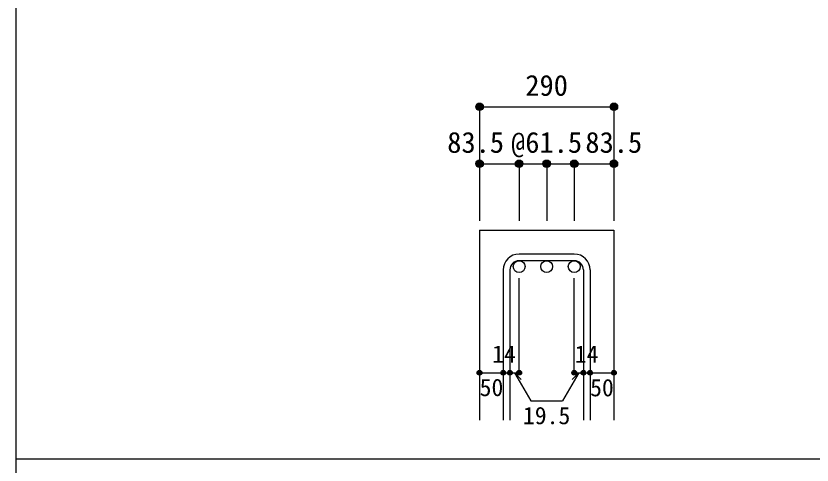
# Model space of a CAD drawing. Units: millimetres at full size, sheet at 1:20; details may follow other scales. Extents: x -3982 to 3969, y -2797 to 2801.
# Drawn here: x -3982 to -2305, y -10 to 935 of the extents above; entities that cross this region are included whole.
import ezdxf
from ezdxf.enums import TextEntityAlignment as Align

# ---------------------------------------------------------------- set-up
doc = ezdxf.new("R2010")
doc.units = ezdxf.units.MM
doc.header["$LTSCALE"] = 20
doc.header["$PDMODE"] = 32
doc.header["$PDSIZE"] = 10
for name, color, linetype in [('6-1_躯体線', 2, 'Continuous'), ('6-5_梁主筋', 7, 'Continuous'), ('6-6_S.T.P.', 7, 'Continuous'), ('6-D_寸法', 4, 'Continuous'), ('F-0_枠', 6, 'Continuous')]:
    doc.layers.add(name, color=color, linetype=linetype)
doc.styles.add('ＭＳ ゴシック', font='')
doc.styles.get('ＭＳ ゴシック').set_extended_font_data('MS Gothic')

msp = doc.modelspace()

# ---------------------------------------------------------------- linework, layer by layer
at = {"layer": '6-1_躯体線'}
for p, q in [((-3005.37, 484.12), (-3005.37, 84.12)), ((-3005.37, 484.12), (-2722.37, 484.12)), ((-2722.37, 484.12), (-2722.37, 84.12))]:
    msp.add_line(p, q, dxfattribs=at)
at = {"layer": '6-5_梁主筋', "color": 3}
for centre in [(-2921.87, 407.62), (-2863.87, 407.62), (-2805.87, 407.62)]:
    msp.add_circle(centre, 12.5, dxfattribs=at)
at = {"layer": '6-6_S.T.P.'}
for p, q in [((-2805.87, 434.12), (-2921.87, 434.12)), ((-2805.87, 420.12), (-2921.87, 420.12)), ((-2955.37, 400.62), (-2955.37, 84.12)), ((-2941.37, 400.62), (-2941.37, 84.12)), ((-2786.37, 400.62), (-2786.37, 84.12)), ((-2772.37, 400.62), (-2772.37, 84.12))]:
    msp.add_line(p, q, dxfattribs=at)
for centre, radius, start, end in [((-2921.87, 400.62), 33.5, 90, 180), ((-2921.87, 400.62), 19.5, 90, 180), ((-2805.87, 400.62), 33.5, 0, 90), ((-2805.87, 400.62), 19.5, 0, 90)]:
    msp.add_arc(centre, radius, start, end, dxfattribs=at)
at = {"layer": '6-D_寸法'}
for p, q in [((-3005.37, 744.12), (-3005.37, 624.12)), ((-3005.37, 744.12), (-2722.37, 744.12)), ((-2722.37, 744.12), (-2722.37, 624.12)), ((-3005.37, 624.12), (-2921.87, 624.12)), ((-3005.37, 624.12), (-3005.37, 504.12)), ((-2921.87, 624.12), (-2921.87, 504.12)), ((-2921.87, 624.12), (-2863.87, 624.12)), ((-2863.87, 624.12), (-2863.87, 504.12)), ((-2863.87, 624.12), (-2805.87, 624.12)), ((-2805.87, 624.12), (-2805.87, 504.12)), ((-2805.87, 624.12), (-2722.37, 624.12)), ((-2722.37, 624.12), (-2722.37, 504.12)), ((-2921.87, 184.12), (-2921.87, 383.45)), ((-2805.87, 184.12), (-2805.87, 383.45)), ((-3005.37, 184.12), (-2955.37, 184.12)), ((-2955.37, 184.12), (-2921.87, 184.12)), ((-2931.62, 184.12), (-2917.48, 169.98)), ((-2931.62, 184.12), (-2897.39, 124.85)), ((-2796.12, 184.12), (-2830.34, 124.85)), ((-2796.12, 184.12), (-2810.26, 169.98)), ((-2805.87, 184.12), (-2722.37, 184.12)), ((-2786.37, 184.12), (-2772.37, 184.12)), ((-2897.39, 124.85), (-2830.34, 124.85))]:
    msp.add_line(p, q, dxfattribs=at)
msp.add_lwpolyline([(-2722.37, 744.12), (-2722.37, 624.12), (-2722.37, 504.12)], dxfattribs=at)
for centre, radius in [((-3005.37, 744.12), 8), ((-3005.37, 744.12), 7.2), ((-3005.37, 744.12), 6.4), ((-3005.37, 744.12), 5.6), ((-3005.37, 744.12), 4.8), ((-3005.37, 744.12), 4), ((-3005.37, 744.12), 3.2), ((-3005.37, 744.12), 2.4), ((-3005.37, 744.12), 1.6), ((-3005.37, 744.12), 0.8), ((-2722.37, 744.12), 8), ((-2722.37, 744.12), 7.2), ((-2722.37, 744.12), 6.4), ((-2722.37, 744.12), 5.6), ((-2722.37, 744.12), 4.8), ((-2722.37, 744.12), 4), ((-2722.37, 744.12), 3.2), ((-2722.37, 744.12), 2.4), ((-2722.37, 744.12), 1.6), ((-2722.37, 744.12), 0.8), ((-3005.37, 624.12), 8), ((-3005.37, 624.12), 7.2), ((-3005.37, 624.12), 6.4), ((-3005.37, 624.12), 5.6), ((-3005.37, 624.12), 4.8), ((-3005.37, 624.12), 4), ((-3005.37, 624.12), 3.2), ((-3005.37, 624.12), 2.4), ((-3005.37, 624.12), 1.6), ((-3005.37, 624.12), 0.8), ((-2921.87, 624.12), 8), ((-2921.87, 624.12), 7.2), ((-2921.87, 624.12), 6.4), ((-2921.87, 624.12), 5.6), ((-2921.87, 624.12), 4.8), ((-2921.87, 624.12), 4), ((-2921.87, 624.12), 3.2), ((-2921.87, 624.12), 2.4), ((-2921.87, 624.12), 1.6), ((-2921.87, 624.12), 0.8), ((-2863.87, 624.12), 8), ((-2863.87, 624.12), 7.2), ((-2863.87, 624.12), 6.4), ((-2863.87, 624.12), 5.6), ((-2863.87, 624.12), 4.8), ((-2863.87, 624.12), 4), ((-2863.87, 624.12), 3.2), ((-2863.87, 624.12), 2.4), ((-2863.87, 624.12), 1.6), ((-2863.87, 624.12), 0.8), ((-2805.87, 624.12), 8), ((-2805.87, 624.12), 7.2), ((-2805.87, 624.12), 6.4), ((-2805.87, 624.12), 5.6), ((-2805.87, 624.12), 4.8), ((-2805.87, 624.12), 4), ((-2805.87, 624.12), 3.2), ((-2805.87, 624.12), 2.4), ((-2805.87, 624.12), 1.6), ((-2805.87, 624.12), 0.8), ((-2722.37, 624.12), 8), ((-2722.37, 624.12), 7.2), ((-2722.37, 624.12), 6.4), ((-2722.37, 624.12), 5.6), ((-2722.37, 624.12), 4.8), ((-2722.37, 624.12), 4), ((-2722.37, 624.12), 3.2), ((-2722.37, 624.12), 2.4), ((-2722.37, 624.12), 1.6), ((-2722.37, 624.12), 0.8), ((-3005.37, 184.12), 4), ((-3005.37, 184.12), 3.6), ((-3005.37, 184.12), 3.2), ((-3005.37, 184.12), 2.8), ((-3005.37, 184.12), 2.4), ((-3005.37, 184.12), 2), ((-3005.37, 184.12), 1.6), ((-3005.37, 184.12), 1.2), ((-3005.37, 184.12), 0.8), ((-3005.37, 184.12), 0.4), ((-2955.37, 184.12), 4), ((-2955.37, 184.12), 3.6), ((-2955.37, 184.12), 3.2), ((-2955.37, 184.12), 2.8), ((-2955.37, 184.12), 2.4), ((-2955.37, 184.12), 2), ((-2955.37, 184.12), 1.6), ((-2955.37, 184.12), 1.2), ((-2955.37, 184.12), 0.8), ((-2955.37, 184.12), 0.4), ((-2941.37, 184.12), 4), ((-2941.37, 184.12), 3.6), ((-2941.37, 184.12), 3.2), ((-2941.37, 184.12), 2.8), ((-2941.37, 184.12), 2.4), ((-2941.37, 184.12), 2), ((-2941.37, 184.12), 1.6), ((-2941.37, 184.12), 1.2), ((-2941.37, 184.12), 0.8), ((-2941.37, 184.12), 0.4), ((-2921.87, 184.12), 4), ((-2921.87, 184.12), 3.6), ((-2921.87, 184.12), 3.2), ((-2921.87, 184.12), 2.8), ((-2921.87, 184.12), 2.4), ((-2921.87, 184.12), 2), ((-2921.87, 184.12), 1.6), ((-2921.87, 184.12), 1.2), ((-2921.87, 184.12), 0.8), ((-2921.87, 184.12), 0.4), ((-2805.87, 184.12), 4), ((-2805.87, 184.12), 3.6), ((-2805.87, 184.12), 3.2), ((-2805.87, 184.12), 2.8), ((-2805.87, 184.12), 2.4), ((-2805.87, 184.12), 2), ((-2805.87, 184.12), 1.6), ((-2805.87, 184.12), 1.2), ((-2805.87, 184.12), 0.8), ((-2805.87, 184.12), 0.4), ((-2786.37, 184.12), 4), ((-2786.37, 184.12), 3.6), ((-2786.37, 184.12), 3.2), ((-2786.37, 184.12), 2.8), ((-2786.37, 184.12), 2.4), ((-2786.37, 184.12), 2), ((-2786.37, 184.12), 1.6), ((-2786.37, 184.12), 1.2), ((-2786.37, 184.12), 0.8), ((-2786.37, 184.12), 0.4), ((-2772.37, 184.12), 4), ((-2772.37, 184.12), 3.6), ((-2772.37, 184.12), 3.2), ((-2772.37, 184.12), 2.8), ((-2772.37, 184.12), 2.4), ((-2772.37, 184.12), 2), ((-2772.37, 184.12), 1.6), ((-2772.37, 184.12), 1.2), ((-2772.37, 184.12), 0.8), ((-2772.37, 184.12), 0.4), ((-2722.37, 184.12), 4), ((-2722.37, 184.12), 3.6), ((-2722.37, 184.12), 3.2), ((-2722.37, 184.12), 2.8), ((-2722.37, 184.12), 2.4), ((-2722.37, 184.12), 2), ((-2722.37, 184.12), 1.6), ((-2722.37, 184.12), 1.2), ((-2722.37, 184.12), 0.8), ((-2722.37, 184.12), 0.4)]:
    msp.add_circle(centre, radius, dxfattribs=at)
at = {"layer": '6-D_寸法', "color": 7}
for p in [(-3005.37, 744.12), (-2722.37, 744.12), (-3005.37, 624.12), (-2921.87, 624.12), (-2863.87, 624.12), (-2805.87, 624.12), (-2722.37, 624.12), (-3005.37, 184.12), (-2955.37, 184.12), (-2941.37, 184.12), (-2921.87, 184.12), (-2805.87, 184.12), (-2786.37, 184.12), (-2772.37, 184.12), (-2722.37, 184.12)]:
    msp.add_point(p, dxfattribs=at)
at = {"layer": 'F-0_枠'}
msp.add_line((-3981.92, 2800.77), (-3981.92, -2796.83), dxfattribs=at)
at = {"layer": 'F-0_枠', "color": 2}
msp.add_line((2482.4, 1.97), (-3981.92, 1.97), dxfattribs=at)

# ---------------------------------------------------------------- texts
at = {"layer": '6-D_寸法', "style": 'ＭＳ ゴシック'}
for s, height, p in [('290', 43.99, (-2908.87, 754.12)), ('83.5', 43.99, (-3073.37, 634.12)), ('@61.5', 43.99, (-2938.87, 634.12)), ('83.5', 43.99, (-2782.37, 634.12)), ('14', 36.66, (-2978.68, 194.2)), ('14', 36.66, (-2804.76, 194.12)), ('50', 36.66, (-3005.11, 124.03)), ('50', 36.66, (-2772.37, 123.57)), ('19.5', 36.66, (-2913.87, 64.85))]:
    msp.add_text(s, height=height, dxfattribs=at).set_placement(p, align=Align.BOTTOM_LEFT)

doc.saveas('drawing.dxf')
